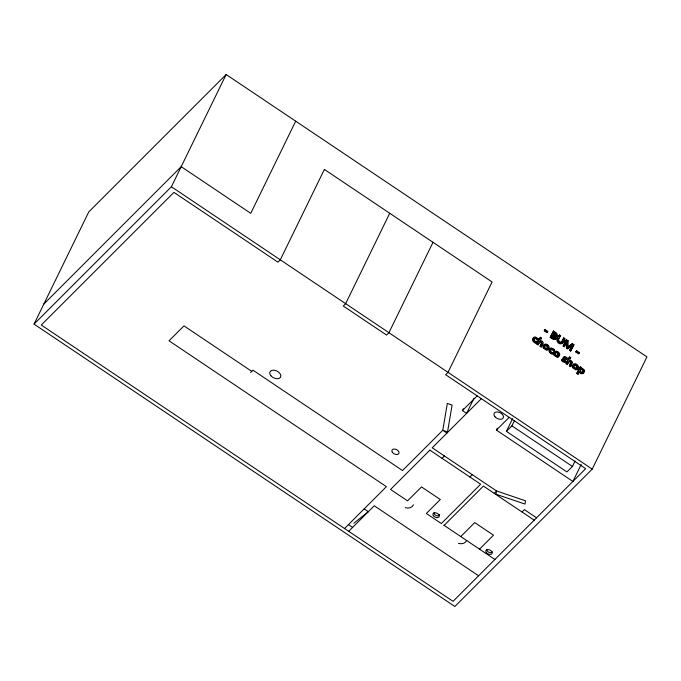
<?xml version="1.0" encoding="UTF-8"?>
<svg xmlns="http://www.w3.org/2000/svg" width="681" height="681" viewBox="0 0 681 681"><rect width="100%" height="100%" fill="white"/><g stroke="black" fill="none" stroke-linecap="round" stroke-linejoin="round"><path stroke-width="1.02" d="M566.447 348.289L566.498 342.517L567.077 341.309L566.933 347.795L566.447 348.289L567.239 348.817L572.423 344.901L569.452 350.306L570.593 351.073L573.955 344.688L572.389 343.641L567.997 346.791L568.124 340.772L566.498 339.683L563.136 346.067L564.2 346.782L567.077 341.309M583.966 371.588L583.975 371.128M564.838 357.236C560.923 355.618 564.702 363.058 564.966 360.309C561.638 357.857 564.821 354.622 567.256 358.172L566.362 359.491L565.307 358.385L564.132 358.257M555.866 338.21C555.211 341.207 551.329 338.389 550.18 337.376L553.542 330.992L556.607 333.171L557.271 335.282A2 1.507 45 0 1 555.96 335.98M564.932 360.615L563.672 360.436A2.69 2.034 45 0 1 562.719 359.5L562.48 359.1L562.046 359.985C570.84 366.957 561.05 353.533 566.847 359.006M548.588 348.485L548.528 346.952M559.254 355.073L558.352 356.887A2.835 2.137 45 0 1 556.973 357.253L554.011 355.278A2.767 2.094 45 0 1 553.585 353.737L554.479 351.915M554.504 337.972L554.462 337.035L552.623 335.495L553.108 335.009L554.955 336.55L554.989 337.487L553.781 337.853L552.197 336.874L551.712 337.359M542.74 343.582L542.485 344.407M574.177 365.535L574.057 366.838A1.524 1.158 45 0 0 574.611 367.689L576.594 367.953M576.492 367.893L576.662 366.574L575.505 365.331A1.498 1.132 45 0 0 574.594 365.212L574.083 365.484M583.864 372.056C583.387 374.737 579.488 374.09 579.208 371.673M558.454 339.615L558.343 341.521M34.05 324.113L88.785 211.885L226.143 74.51L646.95 356.887L592.215 469.115L454.857 606.49L34.05 324.113L171.399 186.739L226.143 74.51M295.699 121.184L250.753 213.332L181.197 166.658L43.848 304.032M389.728 213.272L345.642 303.658L343.284 306.016L386.57 335.069L388.928 332.711L433.014 242.317M474.002 398.257L466.613 413.401L462.433 410.6L463.361 408.711M534.355 337.512A2.962 2.239 45 0 0 533.444 337.878C531.342 339.683 533.495 342.849 535.794 343.105L536.688 341.785C534.713 342.049 533.206 338.797 535.453 338.151A1.813 1.371 45 0 1 536.466 338.321L537.76 339.589L537.275 340.083L535.981 338.806A1.813 1.371 45 0 0 534.96 338.636L534.168 339.104M537.275 340.083L538.194 338.704L535.368 337.01A2.962 2.239 45 0 0 533.938 337.393C531.827 339.189 533.981 342.356 536.279 342.611L536.688 341.785M537.76 339.589L538.194 338.704M539.531 342.049L537.939 344.799L536.815 344.041L540.339 337.325L541.463 338.082L540.144 340.798L542.153 341.096L543.251 342.713L541.216 346.995L540.093 346.246L541.352 342.611L540.339 341.819L539.378 342.075M536.815 344.041L540.339 337.325M544.264 330.813L545.098 329.621L547.737 331.4L547.396 332.098L546.903 332.592L544.264 330.813L545.098 329.621M537.939 344.799L540.322 341.351C543.234 341.292 541.352 345.293 540.093 346.246M581.191 464.468L572.908 481.45L496.398 430.103L497.317 428.221M546.903 332.592L547.737 331.4M541.216 346.995L542.059 345.267M550.18 337.376L553.542 330.992M552.197 336.874L553.108 335.009M554.308 332.549L553.491 334.226L555.696 334.992L555.951 333.894L555.143 333.111L554.308 332.549L553.823 333.035L555.458 334.388L555.202 335.486M575.079 461.011L572.432 466.442L566.924 471.942L506.417 431.337L512.597 418.662M506.417 431.337L511.916 425.838L514.564 420.398M563.715 337.819C562.838 346.306 554.93 340.432 560.599 335.724L559.45 334.95C552.061 341.343 562.753 349.293 564.872 338.593L563.715 337.819L561.323 342.151L560.242 342.807M559.45 334.95C552.58 340.509 563.834 348.578 564.872 338.593M558.871 338.763L560.599 335.724M550.699 348.485A2.962 2.239 45 0 0 549.797 348.851C547.686 350.655 549.839 353.814 552.138 354.069L553.032 352.749C551.065 353.022 549.558 349.77 551.806 349.123A1.813 1.371 45 0 1 552.819 349.293L554.113 350.562L553.619 351.055L552.325 349.779A1.813 1.371 45 0 0 551.312 349.608L550.52 350.077M553.619 351.055L554.547 349.676L551.721 347.982A2.962 2.239 45 0 0 550.291 348.357C548.179 350.162 550.333 353.328 552.631 353.584L553.032 352.749M554.113 350.562L554.547 349.676M563.136 346.067L566.498 339.683M564.2 346.782L566.056 342.977M565.596 360.76C566.132 363.509 562.174 361.943 561.561 360.47L562.48 359.1M569.452 350.306L572.423 344.901M566.362 359.491L567.256 358.172M570.593 351.073L573.955 344.688M569.359 365.884C570.618 364.931 572.5 360.93 569.588 360.99L567.205 364.437L566.081 363.68L569.605 356.963L570.738 357.721L569.41 360.436L571.419 360.734L572.517 362.352L570.482 366.633L569.359 365.884L570.618 362.249L569.614 361.458L568.312 362.173M566.081 363.68L569.605 356.963M567.205 364.437L567.945 362.93M575.82 351.992L576.645 350.8L579.293 352.571L578.944 353.269L578.458 353.762L575.82 351.992L576.645 350.8M570.482 366.633L571.963 362.479M578.458 353.762L579.293 352.571M576.824 373.46L579.82 367.314L580.306 366.829L581.429 367.578C580.97 368.515 586.673 369.289 583.889 372.516C580.195 376.346 579.965 366.931 577.948 374.218L576.824 373.46L580.306 366.829M577.948 374.218L578.773 372.507M582.144 368.821L580.578 368.813L581.429 367.578M548.392 348.995L547.771 349.787A2.835 2.137 45 0 1 546.4 350.153L543.429 348.178A2.767 2.094 45 0 1 543.004 346.638L543.906 344.816L545.302 344.467M557.424 355.899L557.977 354.035L556.82 352.792A1.498 1.132 45 0 0 555.909 352.664L554.811 354.469M544.425 346.391L545.328 345.565A1.498 1.132 45 0 1 546.239 345.693L547.447 347.25L546.613 348.97M573.691 366.029L575.087 364.718A1.498 1.132 45 0 1 575.99 364.846C578.126 365.527 577.028 368.949 575.053 368.702M579.991 369.987L580.323 369.553C582.476 368.268 583.821 372.388 581.327 372.728M250.599 372.55L252.957 370.192L402.505 470.545L442.786 430.256L447.332 403.424L452.09 405.093L447.545 431.916L442.786 430.256L446.957 433.056M344.535 528.516L386.391 486.66L169.033 340.806L183.964 325.867L251.783 371.375M462.433 410.6L477.177 395.865M535.794 343.105L536.279 342.611M540.978 338.568L541.463 338.082M348.715 531.316L374.261 505.77L478.59 575.785M481.348 398.666L432.222 447.792L496.56 490.967L525.494 500.79L525.008 504.076L496.074 494.253L496.56 490.967L494.202 493.325M442.037 458.322L444.395 455.964M552.138 354.069L552.631 353.584M566.601 341.811L567.094 341.317M567.631 341.266L568.124 340.772M567.239 348.817L571.946 345.31M572.389 343.641L568.141 346.791M561.561 360.47L562.046 359.985M564.081 358.538L564.575 358.044M564.481 360.802L564.966 360.309M496.398 430.103L509.167 417.334M570.738 357.721L570.244 358.206L569.12 357.448M469.856 476.989L472.214 474.631M580.578 368.813L581.089 368.336M444.123 525.4L483.425 486.089L534.202 520.165M460.773 536.551L474.725 522.599L493.504 535.198L479.552 549.15M522.029 511.993L524.387 509.635L536.56 517.807M353.89 523.187L368.361 511.669L364.19 508.869M573.581 364.224L572.27 366.276A2.767 2.094 45 0 0 572.695 367.817L575.666 369.792A2.835 2.137 45 0 0 577.045 369.425L577.854 368.123L577.794 366.599M554.896 351.685L556.42 351.685M535.513 342.177L536.194 342.271M552.546 353.243L551.227 352.843M555.96 335.98L555.33 335.835L556.309 338.04L555.33 339.053L553.423 338.695L550.674 336.882M545.787 349.064L545.149 348.766M553.747 335.214L554.308 335.512M541.148 341.3L541.667 341.581M536.007 337.836L536.611 338.193M552.359 348.808L552.955 349.157M575.675 364.454L576.271 364.803M558.965 335.444L560.114 336.218M544.749 330.328L547.396 332.098M576.305 351.498L578.944 353.269M563.63 345.582L564.694 346.297M566.933 347.795L567.724 348.331M569.937 349.813L571.078 350.579M537.3 343.556L538.424 344.314M540.578 345.752L541.701 346.51M566.566 363.194L567.699 363.952M569.852 365.391L570.976 366.148M577.309 372.975L578.433 373.724M171.399 186.739L592.215 469.115M511.916 425.838L572.432 466.442M443.774 525.145L494.9 559.467M348.468 524.591L352.639 527.392M555.262 332.958L555.722 333.298M546.996 345.165L547.533 345.565M564.821 359.602L565.29 360.215M547.958 345.999L548.299 346.467M556.666 334.405L556.786 335.767A2 1.507 45 0 1 555.475 336.465M413.427 504.8A9.679 7.321 45 0 1 405.246 507.66M466.63 540.484A9.679 7.321 45 0 1 458.449 543.344M492.295 551.755A2.911 1.847 26 0 1 488.958 552.274A2.911 1.847 26 0 1 486.983 549.354M439.492 514.487A2.911 1.847 26 0 1 436.419 515.628A2.911 1.847 26 0 1 434.095 512.572M544.613 348.28A1.524 1.158 45 0 1 544.434 348M574.126 368.174A1.524 1.158 45 0 1 573.7 367.638M583.208 370.37C583.251 374.048 578.246 371.196 580.816 369.068L582.136 368.957L583.208 370.37M547.941 346.765L547.098 348.485L545.345 348.051A1.524 1.158 45 0 1 544.791 347.199L544.911 345.897L545.822 345.08A1.498 1.132 45 0 1 546.724 345.199L547.941 346.765M558.522 353.865L557.679 355.584L555.926 355.15A1.524 1.158 45 0 1 555.373 354.299L555.492 352.996L556.403 352.179A1.498 1.132 45 0 1 557.305 352.298L558.522 353.865M543.566 345.65L543.498 346.144A2.767 2.094 45 0 0 543.923 347.685L546.886 349.659A2.835 2.137 45 0 0 548.265 349.302C551.636 346.569 544.936 341.351 543.566 345.65M554.147 352.749L554.079 353.243A2.767 2.094 45 0 0 554.504 354.784L557.467 356.759A2.835 2.137 45 0 0 558.846 356.401C562.217 353.669 555.517 348.451 554.147 352.749M572.84 365.288L572.764 365.791A2.767 2.094 45 0 0 573.189 367.323L576.152 369.306A2.835 2.137 45 0 0 577.531 368.94C580.902 366.208 574.202 360.99 572.84 365.288M324.386 169.424L280.3 259.81L277.942 262.168L173.91 192.365L41.277 325.024L453.044 601.332L585.677 468.673L445.646 374.712L448.004 372.354L492.091 281.96L324.386 169.424M429.864 450.15L390.562 489.46L407.57 500.867L421.513 486.915L440.301 499.513L426.349 513.465L441.339 523.527L480.641 484.225L429.864 450.15M494.985 416.781A5.099 3.226 26 0 0 503.191 418.032A5.099 3.226 26 0 0 497.956 412.022A5.099 3.226 26 0 0 494.985 416.781M486.328 552.555A3.396 2.154 26 0 0 491.852 553.747A3.396 2.154 26 0 0 488.754 549.644A3.396 2.154 26 0 0 486.328 552.555M433.439 515.772A3.396 2.154 26 0 0 438.964 516.964A3.396 2.154 26 0 0 435.866 512.861A3.396 2.154 26 0 0 433.439 515.772M392.358 452.261A3.822 2.418 26 0 0 398.589 453.878A3.822 2.418 26 0 0 395.423 449.196A3.822 2.418 26 0 0 392.358 452.261M270.893 375.767A5.942 3.763 26 0 0 280.478 377.317A5.942 3.763 26 0 0 274.469 370.277A5.942 3.763 26 0 0 270.893 375.767"/></g></svg>
